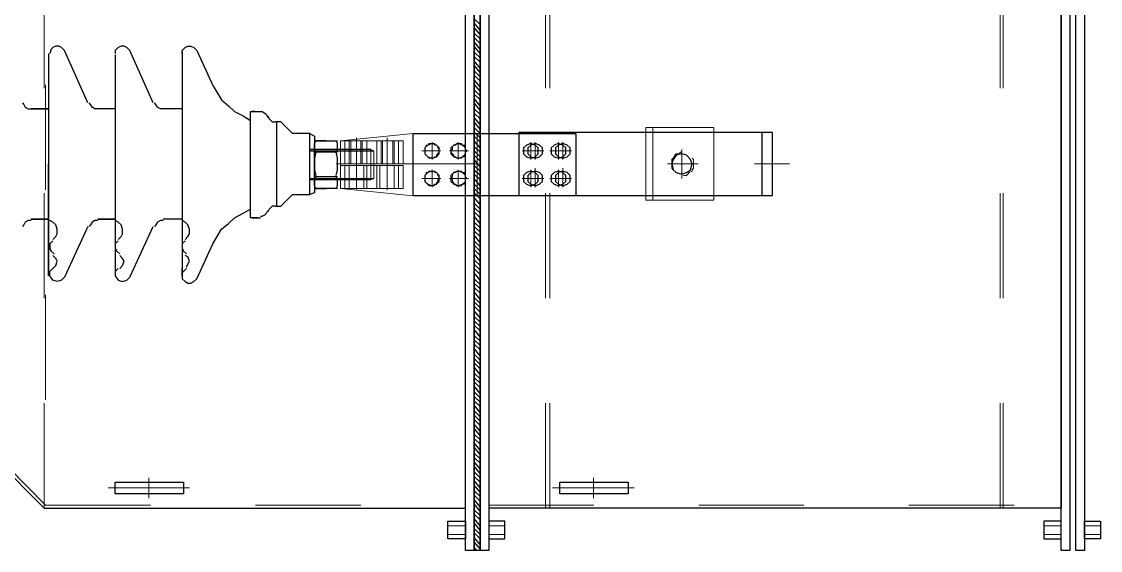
# Model space of a CAD drawing. Header units: metres. Extents: x 529751 to 530172, y 2673807 to 2674119.
# Drawn here: x 529985.276 to 529986.303, y 2673951.335 to 2673951.839 of the extents above; entities that cross this region are included whole.
import ezdxf

# ---------------------------------------------------------------- set-up
doc = ezdxf.new("R2010")
doc.units = ezdxf.units.M
doc.linetypes.add('PDF_IMPORT', pattern=[1, 0.8, -0.2])
doc.layers.add('IDT', color=7, linetype='Continuous')

# ---------------------------------------------------------------- blocks, each defined once
blk = doc.blocks.new('IDT')
at = {"layer": 'IDT', "color": 0, "lineweight": 25}
for p, q in [((13.9478, 12.8277), (13.9561, 12.8277)), ((13.9478, 11.1416), (13.9478, 12.8277)), ((13.9561, 12.8277), (13.9561, 11.1416)), ((13.9617, 12.8277), (13.97, 12.8277)), ((13.9617, 11.1416), (13.9617, 12.8277)), ((13.97, 12.8277), (13.97, 11.1416)), ((14.5149, 12.8277), (14.5232, 12.8277)), ((14.5149, 11.1416), (14.5149, 12.8277)), ((14.5232, 12.8277), (14.5288, 12.8277)), ((14.5232, 11.1416), (14.5232, 12.8277)), ((14.5232, 12.8277), (14.5232, 11.1416)), ((14.526, 12.8277), (14.5288, 12.8249)), ((14.5288, 12.8277), (14.5371, 12.8277)), ((14.5288, 11.1416), (14.5288, 12.8277)), ((14.5288, 12.8277), (14.5288, 11.1416)), ((14.5371, 12.8277), (14.5371, 11.1416)), ((14.5232, 12.8263), (14.5288, 12.8194)), ((14.5232, 12.8222), (14.5288, 12.8153)), ((13.9326, 12.8166), (13.9478, 12.8166)), ((13.9326, 12.8), (13.9326, 12.8166)), ((13.9478, 12.8166), (13.9478, 12.8)), ((13.9866, 12.8166), (13.97, 12.8166)), ((13.97, 12.8166), (13.97, 12.8)), ((13.9866, 12.8), (13.9866, 12.8166)), ((14.5149, 12.8166), (14.4997, 12.8166)), ((14.4997, 12.8166), (14.4997, 12.8)), ((14.5149, 12.8), (14.5149, 12.8166)), ((14.5232, 12.8166), (14.5288, 12.8111)), ((14.5232, 12.8125), (14.5288, 12.807)), ((14.5232, 12.8083), (14.5288, 12.8014)), ((14.5371, 12.8166), (14.5537, 12.8166)), ((14.5371, 12.8), (14.5371, 12.8166)), ((14.5537, 12.8166), (14.5537, 12.8)), ((13.9478, 12.8), (13.9326, 12.8)), ((13.97, 12.8), (13.9866, 12.8)), ((14.4997, 12.8), (14.5149, 12.8)), ((14.5232, 12.8042), (14.5288, 12.7973)), ((14.5232, 12.7987), (14.5288, 12.7931)), ((14.5537, 12.8), (14.5371, 12.8)), ((13.97, 11.1818), (13.97, 12.7876)), ((13.97, 12.7876), (14.5149, 12.7876)), ((14.5232, 12.7945), (14.5288, 12.789)), ((14.5232, 12.7904), (14.5288, 12.7834)), ((14.5232, 12.7862), (14.5288, 12.7793)), ((14.9382, 12.7876), (14.5371, 12.7876)), ((15.1138, 12.6105), (14.9382, 12.7876)), ((14.5232, 12.7807), (14.5288, 12.7751)), ((14.5232, 12.7765), (14.5288, 12.771)), ((14.3821, 12.7738), (14.4471, 12.7738)), ((14.3821, 12.7627), (14.3821, 12.7738)), ((14.4471, 12.7738), (14.4471, 12.7627)), ((14.5232, 12.7724), (14.5288, 12.7655)), ((14.5232, 12.7682), (14.5288, 12.7613)), ((14.8054, 12.7738), (14.8704, 12.7738)), ((14.8054, 12.7627), (14.8054, 12.7738)), ((14.8704, 12.7738), (14.8704, 12.7627)), ((14.4471, 12.7627), (14.3821, 12.7627)), ((14.5232, 12.7627), (14.5288, 12.7572)), ((14.5232, 12.7585), (14.5288, 12.753)), ((14.8704, 12.7627), (14.8054, 12.7627)), ((14.5232, 12.7544), (14.5288, 12.7475)), ((14.5232, 12.7502), (14.5288, 12.7433)), ((14.5232, 12.7447), (14.5288, 12.7392)), ((14.5232, 12.7406), (14.5288, 12.735)), ((14.5232, 12.7364), (14.5288, 12.7295)), ((14.5232, 12.7323), (14.5288, 12.7253)), ((14.5232, 12.7267), (14.5288, 12.7212)), ((14.5232, 12.7226), (14.5288, 12.717)), ((14.5232, 12.7184), (14.5288, 12.7115)), ((14.5232, 12.7143), (14.5288, 12.7074)), ((14.5232, 12.7087), (14.5288, 12.7032)), ((14.5232, 12.7046), (14.5288, 12.6991)), ((14.5232, 12.7004), (14.5288, 12.6949)), ((14.5232, 12.6963), (14.5288, 12.6894)), ((14.5232, 12.6908), (14.5288, 12.6852)), ((14.5232, 12.6866), (14.5288, 12.6811)), ((14.5232, 12.6825), (14.5288, 12.6769)), ((14.5232, 12.6783), (14.5288, 12.6714)), ((14.5232, 12.6728), (14.5288, 12.6673)), ((14.5232, 12.6686), (14.5288, 12.6631)), ((14.5232, 12.6645), (14.5288, 12.659)), ((14.5232, 12.6603), (14.5288, 12.6534)), ((14.5232, 12.6548), (14.5288, 12.6493)), ((14.5232, 12.6507), (14.5288, 12.6451)), ((14.5232, 12.6465), (14.5288, 12.641)), ((14.5232, 12.6424), (14.5288, 12.6354)), ((14.5232, 12.6368), (14.5288, 12.6313)), ((14.5232, 12.6327), (14.5288, 12.6271)), ((14.5232, 12.6285), (14.5288, 12.623)), ((14.5232, 12.6244), (14.5288, 12.6175)), ((14.5232, 12.6188), (14.5288, 12.6133)), ((14.5232, 12.6147), (14.5288, 12.6092)), ((14.5232, 12.6105), (14.5288, 12.605)), ((14.5232, 12.6064), (14.5288, 12.5995)), ((14.5232, 12.6009), (14.5288, 12.5953)), ((14.5232, 12.5967), (14.5288, 12.5912)), ((14.5232, 12.5926), (14.5288, 12.587)), ((14.5232, 12.5884), (14.5288, 12.5815)), ((14.5232, 12.5829), (14.5288, 12.5773)), ((14.5232, 12.5787), (14.5288, 12.5732)), ((14.5232, 12.5746), (14.5288, 12.5691)), ((14.5232, 12.5704), (14.5288, 12.5635)), ((14.7957, 12.5718), (14.7929, 12.5691)), ((14.7985, 12.5732), (14.7957, 12.5718)), ((14.8012, 12.5732), (14.7985, 12.5732)), ((14.804, 12.5718), (14.8012, 12.5732)), ((14.8068, 12.5691), (14.804, 12.5718)), ((14.8593, 12.5704), (14.8566, 12.5677)), ((14.8635, 12.5718), (14.8593, 12.5704)), ((14.8676, 12.5704), (14.8635, 12.5718)), ((14.8704, 12.5663), (14.8676, 12.5704)), ((14.9188, 12.5677), (14.9216, 12.5704)), ((14.9216, 12.5704), (14.9257, 12.5718)), ((14.9257, 12.5718), (14.9299, 12.5704)), ((14.9299, 12.5704), (14.9326, 12.5663)), ((14.5232, 12.5649), (14.5288, 12.5594)), ((14.5232, 12.5608), (14.5288, 12.5552)), ((14.7929, 12.5691), (14.7777, 12.5359)), ((14.8026, 12.5594), (14.8068, 12.5635)), ((14.8068, 12.5663), (14.8068, 12.5691)), ((14.8068, 12.4598), (14.8068, 12.5663)), ((14.8068, 12.5663), (14.8068, 12.5594)), ((14.8068, 12.5635), (14.8068, 12.5649)), ((14.8566, 12.5677), (14.8344, 12.5193)), ((14.8676, 12.5594), (14.8704, 12.5621)), ((14.8704, 12.5621), (14.8704, 12.5663)), ((14.8704, 12.4598), (14.8704, 12.5649)), ((14.8967, 12.5193), (14.9188, 12.5677)), ((14.9326, 12.5621), (14.9299, 12.5594)), ((14.9326, 12.5663), (14.9326, 12.5621)), ((14.934, 12.4598), (14.934, 12.5663)), ((14.934, 12.5663), (14.934, 12.4598)), ((14.5232, 12.5566), (14.5288, 12.5511)), ((14.5232, 12.5525), (14.5288, 12.5455)), ((14.8012, 12.5552), (14.7999, 12.5525)), ((14.7999, 12.5525), (14.8012, 12.5483)), ((14.8026, 12.558), (14.8012, 12.5552)), ((14.8635, 12.5566), (14.8621, 12.5525)), ((14.8621, 12.5525), (14.8635, 12.5497)), ((14.8662, 12.5594), (14.8635, 12.5566)), ((14.8662, 12.558), (14.8662, 12.558)), ((14.9271, 12.5566), (14.9257, 12.5525)), ((14.9257, 12.5525), (14.9271, 12.5497)), ((14.9299, 12.5594), (14.9271, 12.5566)), ((14.5232, 12.5469), (14.5288, 12.5414)), ((14.5232, 12.5428), (14.5288, 12.5372)), ((14.8012, 12.5483), (14.804, 12.5469)), ((14.8054, 12.5428), (14.8026, 12.5455)), ((14.8068, 12.54), (14.8054, 12.5428)), ((14.8068, 12.5359), (14.8068, 12.54)), ((14.8635, 12.5497), (14.8662, 12.5469)), ((14.869, 12.5428), (14.8662, 12.5455)), ((14.8704, 12.54), (14.869, 12.5428)), ((14.8704, 12.5359), (14.8704, 12.54)), ((14.9271, 12.5497), (14.9299, 12.5469)), ((14.9285, 12.5455), (14.9313, 12.5428)), ((14.9313, 12.5428), (14.9285, 12.5455)), ((14.9313, 12.5428), (14.9326, 12.54)), ((14.9326, 12.54), (14.9313, 12.5428)), ((14.9326, 12.54), (14.9326, 12.5359)), ((14.9326, 12.5359), (14.9326, 12.54)), ((14.5232, 12.5386), (14.5288, 12.5331)), ((14.5232, 12.5345), (14.5288, 12.5276)), ((14.7777, 12.5359), (14.7694, 12.522)), ((14.804, 12.5317), (14.8012, 12.5289)), ((14.804, 12.5331), (14.8068, 12.5359)), ((14.8676, 12.5317), (14.8649, 12.5289)), ((14.8676, 12.5331), (14.8704, 12.5359)), ((14.9299, 12.5317), (14.9271, 12.5289)), ((14.9326, 12.5359), (14.9299, 12.5331)), ((14.9299, 12.5331), (14.9326, 12.5359)), ((14.5232, 12.5289), (14.5288, 12.5234)), ((14.5232, 12.5248), (14.5288, 12.5193)), ((14.5232, 12.5206), (14.5288, 12.5151)), ((14.7694, 12.522), (14.7625, 12.5165)), ((14.8012, 12.5289), (14.7999, 12.5262)), ((14.7999, 12.5262), (14.7999, 12.522)), ((14.7999, 12.522), (14.8012, 12.5179)), ((14.8317, 12.5179), (14.833, 12.5193)), ((14.8649, 12.5289), (14.8635, 12.5262)), ((14.8635, 12.5262), (14.8635, 12.522)), ((14.8635, 12.522), (14.8649, 12.5179)), ((14.8939, 12.5179), (14.8953, 12.5193)), ((14.9271, 12.5289), (14.9257, 12.5262)), ((14.9257, 12.5262), (14.9257, 12.522)), ((14.9257, 12.522), (14.9271, 12.5179)), ((14.9575, 12.5179), (14.9589, 12.5193)), ((14.5232, 12.5165), (14.5288, 12.5096)), ((14.5232, 12.511), (14.5288, 12.5054)), ((14.7307, 12.5096), (14.7279, 12.5082)), ((14.7321, 12.5096), (14.7307, 12.5096)), ((14.7335, 12.511), (14.7321, 12.511)), ((14.7404, 12.511), (14.7335, 12.511)), ((14.7348, 12.511), (14.7418, 12.511)), ((14.7418, 12.511), (14.7418, 12.41)), ((14.757, 12.511), (14.7487, 12.5068)), ((14.7625, 12.5165), (14.757, 12.511)), ((14.8012, 12.5179), (14.804, 12.5151)), ((14.804, 12.5151), (14.8068, 12.5137)), ((14.8068, 12.5123), (14.8247, 12.5123)), ((14.8247, 12.5137), (14.8275, 12.5137)), ((14.8275, 12.5137), (14.8303, 12.5151)), ((14.8303, 12.5151), (14.8317, 12.5179)), ((14.8649, 12.5179), (14.8676, 12.5151)), ((14.8676, 12.5151), (14.8704, 12.5137)), ((14.887, 12.5123), (14.8704, 12.5123)), ((14.8704, 12.5123), (14.887, 12.5123)), ((14.887, 12.5137), (14.8898, 12.5137)), ((14.8898, 12.5137), (14.8925, 12.5151)), ((14.8925, 12.5151), (14.8939, 12.5179)), ((14.9271, 12.5179), (14.9299, 12.5151)), ((14.9299, 12.5151), (14.9326, 12.5137)), ((14.9506, 12.5123), (14.934, 12.5123)), ((14.934, 12.5123), (14.9506, 12.5123)), ((14.9506, 12.5137), (14.9534, 12.5137)), ((14.9534, 12.5137), (14.9561, 12.5151)), ((14.9561, 12.5151), (14.9575, 12.5179)), ((14.5232, 12.5068), (14.5288, 12.5013)), ((14.5232, 12.5027), (14.5288, 12.4971)), ((14.5232, 12.4985), (14.5288, 12.4916)), ((14.7127, 12.4999), (14.7016, 12.4888)), ((14.7169, 12.4999), (14.7127, 12.4999)), ((14.7169, 12.4197), (14.7169, 12.4999)), ((14.7169, 12.4999), (14.7182, 12.4999)), ((14.7169, 12.4598), (14.7169, 12.4999)), ((14.7182, 12.4999), (14.721, 12.4999)), ((14.721, 12.4999), (14.7238, 12.5027)), ((14.7238, 12.5027), (14.7252, 12.5054)), ((14.7265, 12.5068), (14.7252, 12.504)), ((14.7279, 12.5082), (14.7265, 12.5068)), ((14.7487, 12.5068), (14.7418, 12.5027)), ((14.2452, 12.4294), (14.2452, 12.4902)), ((14.2452, 12.4902), (14.4859, 12.4902)), ((14.2549, 12.4294), (14.2549, 12.4902)), ((14.4319, 12.4307), (14.4319, 12.4902)), ((14.4319, 12.4902), (14.5868, 12.4902)), ((14.4859, 12.4902), (14.4859, 12.4294)), ((14.5232, 12.493), (14.5288, 12.4874)), ((14.5232, 12.4888), (14.5288, 12.4833)), ((14.5868, 12.4902), (14.5868, 12.4307)), ((14.6809, 12.4874), (14.6851, 12.4888)), ((14.7016, 12.4888), (14.6851, 12.4888)), ((14.6851, 12.4888), (14.6851, 12.4598)), ((14.4402, 12.4791), (14.4375, 12.4764)), ((14.4444, 12.4805), (14.4402, 12.4791)), ((14.4444, 12.4791), (14.4416, 12.4764)), ((14.4485, 12.4805), (14.4444, 12.4791)), ((14.4485, 12.4791), (14.4444, 12.4805)), ((14.4527, 12.4791), (14.4485, 12.4805)), ((14.4513, 12.4764), (14.4485, 12.4791)), ((14.4554, 12.4764), (14.4527, 12.4791)), ((14.4665, 12.4791), (14.4637, 12.4764)), ((14.4707, 12.4805), (14.4665, 12.4791)), ((14.4707, 12.4791), (14.4679, 12.4764)), ((14.4748, 12.4805), (14.4707, 12.4791)), ((14.4748, 12.4791), (14.4707, 12.4805)), ((14.479, 12.4791), (14.4748, 12.4805)), ((14.4776, 12.4764), (14.4748, 12.4791)), ((14.4817, 12.4764), (14.479, 12.4791)), ((14.5232, 12.4847), (14.5288, 12.4791)), ((14.5232, 12.4805), (14.5288, 12.4736)), ((14.5398, 12.4791), (14.5371, 12.4764)), ((14.544, 12.4805), (14.5398, 12.4791)), ((14.5481, 12.4791), (14.544, 12.4805)), ((14.5509, 12.4764), (14.5481, 12.4791)), ((14.5647, 12.4791), (14.562, 12.4764)), ((14.5689, 12.4805), (14.5647, 12.4791)), ((14.573, 12.4791), (14.5689, 12.4805)), ((14.5758, 12.4764), (14.573, 12.4791)), ((14.6588, 12.4833), (14.6795, 12.4833)), ((14.6602, 12.4833), (14.6588, 12.4805)), ((14.6588, 12.4805), (14.6588, 12.475)), ((14.6795, 12.4833), (14.6698, 12.4833)), ((14.6809, 12.4805), (14.6795, 12.4833)), ((14.6795, 12.4833), (14.6809, 12.4805)), ((14.6795, 12.4833), (14.6795, 12.4833)), ((14.6809, 12.4598), (14.6809, 12.4874)), ((14.6809, 12.475), (14.6809, 12.4805)), ((14.6809, 12.4805), (14.6809, 12.475)), ((14.3268, 12.4681), (14.3227, 12.4653)), ((14.331, 12.4695), (14.3268, 12.4681)), ((14.3365, 12.4681), (14.331, 12.4695)), ((14.3393, 12.4653), (14.3365, 12.4681)), ((14.4375, 12.4764), (14.4375, 12.4708)), ((14.4375, 12.4708), (14.4402, 12.4681)), ((14.4402, 12.4681), (14.4444, 12.4667)), ((14.4416, 12.4764), (14.4416, 12.4708)), ((14.4416, 12.4708), (14.4444, 12.4681)), ((14.4444, 12.4681), (14.4485, 12.4667)), ((14.4444, 12.4667), (14.4485, 12.4681)), ((14.4485, 12.4681), (14.4513, 12.4708)), ((14.4485, 12.4667), (14.4527, 12.4681)), ((14.4513, 12.4708), (14.4513, 12.4764)), ((14.4527, 12.4681), (14.4554, 12.4708)), ((14.4554, 12.4708), (14.4554, 12.4764)), ((14.4637, 12.4764), (14.4637, 12.4708)), ((14.4637, 12.4708), (14.4665, 12.4681)), ((14.4665, 12.4681), (14.4707, 12.4667)), ((14.4679, 12.4764), (14.4679, 12.4708)), ((14.4679, 12.4708), (14.4707, 12.4681)), ((14.4707, 12.4681), (14.4748, 12.4667)), ((14.4707, 12.4667), (14.4748, 12.4681)), ((14.4748, 12.4681), (14.4776, 12.4708)), ((14.4748, 12.4667), (14.479, 12.4681)), ((14.4776, 12.4708), (14.4776, 12.4764)), ((14.479, 12.4681), (14.4817, 12.4708)), ((14.4817, 12.4708), (14.4817, 12.4764)), ((14.5232, 12.475), (14.5288, 12.4695)), ((14.5232, 12.4708), (14.5288, 12.4653)), ((14.5371, 12.4764), (14.5371, 12.4708)), ((14.5371, 12.4708), (14.5398, 12.4681)), ((14.5398, 12.4681), (14.544, 12.4667)), ((14.544, 12.4667), (14.5481, 12.4681)), ((14.5481, 12.4681), (14.5509, 12.4708)), ((14.5509, 12.4708), (14.5509, 12.4764)), ((14.562, 12.4764), (14.562, 12.4708)), ((14.562, 12.4708), (14.5647, 12.4681)), ((14.5647, 12.4681), (14.5689, 12.4667)), ((14.5689, 12.4667), (14.573, 12.4681)), ((14.573, 12.4681), (14.5758, 12.4708)), ((14.5758, 12.4708), (14.5758, 12.4764)), ((14.6851, 12.4736), (14.6242, 12.4736)), ((14.627, 12.475), (14.6851, 12.475)), ((14.6588, 12.475), (14.6602, 12.4722)), ((14.6588, 12.4722), (14.6698, 12.4722)), ((14.6602, 12.4708), (14.6588, 12.4653)), ((14.6698, 12.4722), (14.6795, 12.4722)), ((14.6795, 12.4722), (14.6809, 12.475)), ((14.6809, 12.475), (14.6795, 12.4722)), ((14.6809, 12.4653), (14.6795, 12.4708)), ((14.6795, 12.4708), (14.6809, 12.4653)), ((14.6809, 12.4736), (14.6809, 12.4778)), ((14.6809, 12.4778), (14.6809, 12.4432)), ((14.3227, 12.4653), (14.3213, 12.4598)), ((14.3213, 12.4598), (14.3227, 12.4556)), ((14.3406, 12.4598), (14.3393, 12.4653)), ((14.3393, 12.4556), (14.3406, 12.4598)), ((14.5232, 12.4667), (14.5288, 12.4612)), ((14.5232, 12.4625), (14.5288, 12.4556)), ((14.6588, 12.4653), (14.6588, 12.4542)), ((14.6809, 12.4542), (14.6809, 12.4653)), ((14.6809, 12.4653), (14.6809, 12.4542)), ((14.6809, 12.4335), (14.6809, 12.4598)), ((14.6851, 12.4598), (14.6851, 12.4307)), ((14.7169, 12.4197), (14.7169, 12.4598)), ((14.8068, 12.3533), (14.8068, 12.4598)), ((14.8704, 12.356), (14.8704, 12.4598)), ((14.934, 12.3547), (14.934, 12.4598)), ((14.3227, 12.4556), (14.3268, 12.4515)), ((14.3268, 12.4515), (14.331, 12.4501)), ((14.331, 12.4501), (14.3365, 12.4515)), ((14.3365, 12.4515), (14.3393, 12.4556)), ((14.4402, 12.4529), (14.4375, 12.4501)), ((14.4375, 12.4501), (14.4375, 12.4446)), ((14.4444, 12.4542), (14.4402, 12.4529)), ((14.4444, 12.4529), (14.4416, 12.4501)), ((14.4416, 12.4501), (14.4416, 12.4446)), ((14.4485, 12.4542), (14.4444, 12.4529)), ((14.4485, 12.4529), (14.4444, 12.4542)), ((14.4527, 12.4529), (14.4485, 12.4542)), ((14.4513, 12.4501), (14.4485, 12.4529)), ((14.4513, 12.4446), (14.4513, 12.4501)), ((14.4554, 12.4501), (14.4527, 12.4529)), ((14.4554, 12.4446), (14.4554, 12.4501)), ((14.4665, 12.4529), (14.4637, 12.4501)), ((14.4637, 12.4501), (14.4637, 12.4446)), ((14.4707, 12.4542), (14.4665, 12.4529)), ((14.4707, 12.4529), (14.4679, 12.4501)), ((14.4679, 12.4501), (14.4679, 12.4446)), ((14.4748, 12.4542), (14.4707, 12.4529)), ((14.4748, 12.4529), (14.4707, 12.4542)), ((14.479, 12.4529), (14.4748, 12.4542)), ((14.4776, 12.4501), (14.4748, 12.4529)), ((14.4776, 12.4446), (14.4776, 12.4501)), ((14.4817, 12.4501), (14.479, 12.4529)), ((14.4817, 12.4446), (14.4817, 12.4501)), ((14.5232, 12.457), (14.5288, 12.4515)), ((14.5232, 12.4529), (14.5288, 12.4473)), ((14.5232, 12.4487), (14.5288, 12.4432)), ((14.5398, 12.4529), (14.5371, 12.4501)), ((14.5371, 12.4501), (14.5371, 12.4446)), ((14.544, 12.4542), (14.5398, 12.4529)), ((14.5481, 12.4529), (14.544, 12.4542)), ((14.5509, 12.4501), (14.5481, 12.4529)), ((14.5509, 12.4446), (14.5509, 12.4501)), ((14.5647, 12.4529), (14.562, 12.4501)), ((14.562, 12.4501), (14.562, 12.4446)), ((14.5689, 12.4542), (14.5647, 12.4529)), ((14.573, 12.4529), (14.5689, 12.4542)), ((14.5758, 12.4501), (14.573, 12.4529)), ((14.5758, 12.4446), (14.5758, 12.4501)), ((14.6851, 12.4473), (14.6242, 12.4473)), ((14.6588, 12.4542), (14.6602, 12.4487)), ((14.6588, 12.4487), (14.6698, 12.4487)), ((14.6602, 12.4487), (14.6588, 12.4459)), ((14.6698, 12.4487), (14.6795, 12.4487)), ((14.6795, 12.4487), (14.6809, 12.4542)), ((14.6809, 12.4542), (14.6795, 12.4487)), ((14.6795, 12.4487), (14.6809, 12.4459)), ((14.6809, 12.4459), (14.6795, 12.4487)), ((14.6809, 12.439), (14.6809, 12.4473)), ((14.4375, 12.4446), (14.4402, 12.4418)), ((14.4402, 12.4418), (14.4444, 12.4404)), ((14.4416, 12.4446), (14.4444, 12.4418)), ((14.4444, 12.4418), (14.4485, 12.4404)), ((14.4444, 12.4404), (14.4485, 12.4418)), ((14.4485, 12.4418), (14.4513, 12.4446)), ((14.4485, 12.4404), (14.4527, 12.4418)), ((14.4527, 12.4418), (14.4554, 12.4446)), ((14.4637, 12.4446), (14.4665, 12.4418)), ((14.4665, 12.4418), (14.4707, 12.4404)), ((14.4679, 12.4446), (14.4707, 12.4418)), ((14.4707, 12.4418), (14.4748, 12.4404)), ((14.4707, 12.4404), (14.4748, 12.4418)), ((14.4748, 12.4418), (14.4776, 12.4446)), ((14.4748, 12.4404), (14.479, 12.4418)), ((14.479, 12.4418), (14.4817, 12.4446)), ((14.5232, 12.4446), (14.5288, 12.4377)), ((14.5232, 12.439), (14.5288, 12.4335)), ((14.5371, 12.4446), (14.5398, 12.4418)), ((14.5398, 12.4418), (14.544, 12.4404)), ((14.544, 12.4404), (14.5481, 12.4418)), ((14.5481, 12.4418), (14.5509, 12.4446)), ((14.562, 12.4446), (14.5647, 12.4418)), ((14.5647, 12.4418), (14.5689, 12.4404)), ((14.5689, 12.4404), (14.573, 12.4418)), ((14.573, 12.4418), (14.5758, 12.4446)), ((14.627, 12.4459), (14.6851, 12.4459)), ((14.6588, 12.4459), (14.6588, 12.4404)), ((14.6588, 12.4404), (14.6602, 12.4377)), ((14.6795, 12.4377), (14.6588, 12.4377)), ((14.6698, 12.4377), (14.6795, 12.4377)), ((14.6809, 12.4404), (14.6795, 12.4377)), ((14.6795, 12.4377), (14.6809, 12.4404)), ((14.6809, 12.4459), (14.6809, 12.4404)), ((14.6809, 12.4404), (14.6809, 12.4459)), ((14.4859, 12.4294), (14.2452, 12.4294)), ((14.5868, 12.4307), (14.4319, 12.4307)), ((14.5232, 12.4349), (14.5288, 12.4294)), ((14.5232, 12.4307), (14.5288, 12.4252)), ((14.5232, 12.4266), (14.5288, 12.4197)), ((14.6851, 12.4307), (14.6809, 12.4335)), ((14.6851, 12.4307), (14.7016, 12.4307)), ((14.7016, 12.4307), (14.7127, 12.4197)), ((14.5232, 12.4224), (14.5288, 12.4155)), ((14.5232, 12.4169), (14.5288, 12.4114)), ((14.7127, 12.4197), (14.7169, 12.4197)), ((14.7182, 12.4197), (14.7169, 12.4197)), ((14.721, 12.4197), (14.7182, 12.4197)), ((14.7224, 12.4183), (14.721, 12.4197)), ((14.7238, 12.4169), (14.7224, 12.4183)), ((14.7252, 12.4141), (14.7238, 12.4169)), ((14.7487, 12.4141), (14.7418, 12.4183)), ((14.5232, 12.4128), (14.5288, 12.4072)), ((14.5232, 12.4086), (14.5288, 12.4017)), ((14.7265, 12.4128), (14.7252, 12.4155)), ((14.7279, 12.4114), (14.7265, 12.4128)), ((14.7307, 12.41), (14.7279, 12.4114)), ((14.7321, 12.41), (14.7307, 12.41)), ((14.7335, 12.41), (14.7321, 12.41)), ((14.7404, 12.41), (14.7335, 12.41)), ((14.7418, 12.41), (14.7348, 12.41)), ((14.7376, 12.41), (14.7404, 12.41)), ((14.757, 12.41), (14.7487, 12.4141)), ((14.7625, 12.4045), (14.757, 12.41)), ((14.8068, 12.4072), (14.8247, 12.4072)), ((14.8247, 12.4072), (14.8275, 12.4072)), ((14.8275, 12.4072), (14.8303, 12.4058)), ((14.8704, 12.4072), (14.887, 12.4072)), ((14.887, 12.4072), (14.8898, 12.4072)), ((14.8898, 12.4072), (14.8925, 12.4058)), ((14.9506, 12.4072), (14.934, 12.4072)), ((14.934, 12.4072), (14.9506, 12.4072)), ((14.9534, 12.4072), (14.9506, 12.4072)), ((14.9561, 12.4058), (14.9534, 12.4072)), ((14.5232, 12.4045), (14.5288, 12.3975)), ((14.5232, 12.3989), (14.5288, 12.3934)), ((14.7694, 12.3989), (14.7625, 12.4045)), ((14.7777, 12.3851), (14.7694, 12.3989)), ((14.8303, 12.4058), (14.8317, 12.4031)), ((14.8317, 12.4031), (14.833, 12.4017)), ((14.8344, 12.4017), (14.8566, 12.3519)), ((14.8925, 12.4058), (14.8939, 12.4031)), ((14.8939, 12.4031), (14.8953, 12.4017)), ((14.8967, 12.4017), (14.9188, 12.3519)), ((14.9575, 12.4031), (14.9561, 12.4058)), ((14.9589, 12.4017), (14.9575, 12.4031)), ((14.5232, 12.3948), (14.5288, 12.3892)), ((14.5232, 12.3906), (14.5288, 12.3837)), ((14.5232, 12.3865), (14.5288, 12.3796)), ((14.5232, 12.3809), (14.5288, 12.3754)), ((14.5232, 12.3768), (14.5288, 12.3713)), ((14.7929, 12.3519), (14.7777, 12.3851)), ((14.5232, 12.3726), (14.5288, 12.3657)), ((14.5232, 12.3685), (14.5288, 12.3616)), ((14.5232, 12.363), (14.5288, 12.3574)), ((14.5232, 12.3588), (14.5288, 12.3533)), ((14.5232, 12.3547), (14.5288, 12.3477)), ((14.5232, 12.3505), (14.5288, 12.3436)), ((14.5232, 12.345), (14.5288, 12.3394)), ((14.7957, 12.3491), (14.7929, 12.3519)), ((14.7985, 12.3477), (14.7957, 12.3491)), ((14.8012, 12.3477), (14.7985, 12.3477)), ((14.804, 12.3491), (14.8012, 12.3477)), ((14.8068, 12.3519), (14.804, 12.3491)), ((14.8068, 12.3547), (14.8068, 12.3519)), ((14.8566, 12.3519), (14.8593, 12.3491)), ((14.8593, 12.3491), (14.8621, 12.3477)), ((14.8621, 12.3477), (14.8649, 12.3477)), ((14.8649, 12.3477), (14.8676, 12.3491)), ((14.8676, 12.3491), (14.8704, 12.3519)), ((14.8704, 12.3519), (14.8704, 12.3547)), ((14.9188, 12.3519), (14.9216, 12.3491)), ((14.9216, 12.3491), (14.9243, 12.3477)), ((14.9243, 12.3477), (14.9271, 12.3477)), ((14.9271, 12.3477), (14.9299, 12.3491)), ((14.9299, 12.3491), (14.9313, 12.3505)), ((14.9313, 12.3505), (14.9326, 12.3547)), ((14.5232, 12.3408), (14.5288, 12.3353)), ((14.5232, 12.3367), (14.5288, 12.3298)), ((14.5232, 12.3325), (14.5288, 12.3256)), ((14.5232, 12.327), (14.5288, 12.3215))]:
    blk.add_line(p, q, dxfattribs=at)
at = {"layer": 'IDT', "color": 0, "lineweight": 13}
for p, q in [((13.9326, 12.8125), (13.9478, 12.8125)), ((13.9326, 12.8042), (13.9326, 12.8125)), ((13.9478, 12.8125), (13.9478, 12.8042)), ((13.9866, 12.8125), (13.97, 12.8125)), ((13.97, 12.8125), (13.97, 12.8042)), ((13.9866, 12.8042), (13.9866, 12.8125)), ((14.5149, 12.8125), (14.4997, 12.8125)), ((14.4997, 12.8125), (14.4997, 12.8042)), ((14.5149, 12.8042), (14.5149, 12.8125)), ((14.5371, 12.8125), (14.5537, 12.8125)), ((14.5371, 12.8042), (14.5371, 12.8125)), ((14.5537, 12.8125), (14.5537, 12.8042)), ((13.9478, 12.8042), (13.9326, 12.8042)), ((13.97, 12.8042), (13.9866, 12.8042)), ((14.4997, 12.8042), (14.5149, 12.8042)), ((14.5537, 12.8042), (14.5371, 12.8042)), ((14.4153, 12.7779), (14.4153, 12.7585)), ((14.8386, 12.7779), (14.8386, 12.7585)), ((14.3766, 12.7682), (14.4541, 12.7682)), ((14.7999, 12.7682), (14.8773, 12.7682)), ((14.4444, 12.4639), (14.4444, 12.4819)), ((14.4485, 12.4653), (14.4485, 12.4819)), ((14.4707, 12.4639), (14.4707, 12.4819)), ((14.4748, 12.4653), (14.4748, 12.4819)), ((14.544, 12.4653), (14.544, 12.4819)), ((14.5689, 12.4653), (14.5689, 12.4819)), ((14.6588, 12.4833), (14.6698, 12.4833)), ((14.3213, 12.4667), (14.324, 12.4681)), ((14.324, 12.4681), (14.3213, 12.4667)), ((14.3213, 12.4667), (14.324, 12.4681)), ((14.324, 12.4681), (14.3213, 12.4667)), ((14.324, 12.4681), (14.3254, 12.4695)), ((14.3254, 12.4695), (14.324, 12.4681)), ((14.324, 12.4681), (14.3254, 12.4695)), ((14.3254, 12.4695), (14.324, 12.4681)), ((14.3254, 12.4695), (14.3268, 12.4708)), ((14.3268, 12.4708), (14.3254, 12.4695)), ((14.3254, 12.4695), (14.3268, 12.4708)), ((14.3268, 12.4708), (14.3254, 12.4695)), ((14.3268, 12.4708), (14.3296, 12.4708)), ((14.3296, 12.4708), (14.3268, 12.4708)), ((14.3268, 12.4708), (14.3296, 12.4708)), ((14.3296, 12.4708), (14.3268, 12.4708)), ((14.331, 12.4459), (14.331, 12.4736)), ((14.4527, 12.4736), (14.4361, 12.4736)), ((14.4402, 12.4736), (14.4568, 12.4736)), ((14.479, 12.4736), (14.4624, 12.4736)), ((14.4665, 12.4736), (14.4831, 12.4736)), ((14.5343, 12.4736), (14.5523, 12.4736)), ((14.5606, 12.4736), (14.5772, 12.4736)), ((14.2618, 12.4598), (14.2286, 12.4598)), ((14.3157, 12.4598), (14.3448, 12.4598)), ((14.3199, 12.4639), (14.3213, 12.4653)), ((14.3213, 12.4653), (14.3199, 12.4639)), ((14.3199, 12.4639), (14.3213, 12.4653)), ((14.3213, 12.4653), (14.3199, 12.4639)), ((14.3199, 12.4556), (14.3199, 12.4639)), ((14.3199, 12.4639), (14.3199, 12.4556)), ((14.3199, 12.4556), (14.3199, 12.4639)), ((14.3199, 12.4639), (14.3199, 12.4556)), ((14.3213, 12.4653), (14.3213, 12.4667)), ((14.3213, 12.4667), (14.3213, 12.4653)), ((14.3213, 12.4653), (14.3213, 12.4667)), ((14.3213, 12.4667), (14.3213, 12.4653)), ((14.3393, 12.4653), (14.3406, 12.4639)), ((14.3406, 12.4639), (14.3393, 12.4653)), ((14.3393, 12.4653), (14.3406, 12.4639)), ((14.3406, 12.4639), (14.3393, 12.4653)), ((14.3406, 12.4639), (14.3406, 12.4556)), ((14.3406, 12.4556), (14.3406, 12.4639)), ((14.3406, 12.4639), (14.3406, 12.4556)), ((14.3406, 12.4556), (14.3406, 12.4639)), ((14.3213, 12.4542), (14.3199, 12.4556)), ((14.3199, 12.4556), (14.3213, 12.4542)), ((14.3213, 12.4542), (14.3199, 12.4556)), ((14.3199, 12.4556), (14.3213, 12.4542)), ((14.3323, 12.4487), (14.331, 12.4487)), ((14.331, 12.4487), (14.3323, 12.4487)), ((14.3323, 12.4487), (14.331, 12.4487)), ((14.331, 12.4487), (14.3323, 12.4487)), ((14.3337, 12.4501), (14.3323, 12.4487)), ((14.3323, 12.4487), (14.3337, 12.4501)), ((14.3337, 12.4501), (14.3323, 12.4487)), ((14.3323, 12.4487), (14.3337, 12.4501)), ((14.3365, 12.4501), (14.3337, 12.4501)), ((14.3337, 12.4501), (14.3365, 12.4501)), ((14.3365, 12.4501), (14.3337, 12.4501)), ((14.3337, 12.4501), (14.3365, 12.4501)), ((14.3379, 12.4515), (14.3365, 12.4501)), ((14.3365, 12.4501), (14.3379, 12.4515)), ((14.3379, 12.4515), (14.3365, 12.4501)), ((14.3365, 12.4501), (14.3379, 12.4515)), ((14.3393, 12.4542), (14.3379, 12.4515)), ((14.3379, 12.4515), (14.3393, 12.4542)), ((14.3393, 12.4542), (14.3379, 12.4515)), ((14.3379, 12.4515), (14.3393, 12.4542)), ((14.3406, 12.4556), (14.3393, 12.4542)), ((14.3393, 12.4542), (14.3406, 12.4556)), ((14.3406, 12.4556), (14.3393, 12.4542)), ((14.3393, 12.4542), (14.3406, 12.4556)), ((14.4527, 12.4473), (14.4361, 12.4473)), ((14.4402, 12.4473), (14.4568, 12.4473)), ((14.4444, 12.439), (14.4444, 12.4556)), ((14.4485, 12.439), (14.4485, 12.4556)), ((14.479, 12.4473), (14.4624, 12.4473)), ((14.4665, 12.4473), (14.4831, 12.4473)), ((14.4707, 12.439), (14.4707, 12.4556)), ((14.4748, 12.439), (14.4748, 12.4556)), ((14.5343, 12.4473), (14.5523, 12.4473)), ((14.544, 12.439), (14.544, 12.4556)), ((14.5606, 12.4473), (14.5772, 12.4473)), ((14.5689, 12.439), (14.5689, 12.4556)), ((14.6698, 12.4377), (14.6588, 12.4377))]:
    blk.add_line(p, q, dxfattribs=at)
at = {"layer": 'IDT', "color": 0, "linetype": 'PDF_IMPORT', "lineweight": 13, "ltscale": 0.0125}
for p, q in [((14.0253, 12.7876), (14.0253, 11.1818)), ((14.0281, 12.7876), (14.0281, 11.1818)), ((14.4568, 12.7876), (14.4568, 11.1818)), ((14.461, 12.7876), (14.461, 11.1818)), ((14.9382, 12.7876), (14.9382, 11.1818)), ((14.9368, 11.1845), (14.9368, 12.7848)), ((14.3005, 12.4252), (14.3005, 12.4944)), ((14.3005, 12.4944), (14.3655, 12.4944)), ((14.3005, 12.4252), (14.3005, 12.4944)), ((14.3005, 12.4944), (14.3655, 12.4944)), ((14.3655, 12.4944), (14.3655, 12.4252)), ((14.3655, 12.4944), (14.3655, 12.4252)), ((14.3655, 12.4252), (14.3005, 12.4252)), ((14.3655, 12.4252), (14.3005, 12.4252))]:
    blk.add_line(p, q, dxfattribs=at)
at = {"layer": 'IDT', "color": 0, "linetype": 'PDF_IMPORT', "lineweight": 13, "ltscale": 0.014167}
blk.add_line((14.5149, 12.7848), (13.97, 12.7848), dxfattribs=at)
at = {"layer": 'IDT', "color": 0, "linetype": 'PDF_IMPORT', "lineweight": 13, "ltscale": 0.03}
for p, q in [((14.9368, 12.7848), (14.5371, 12.7848)), ((15.1124, 12.6064), (14.9368, 12.7848))]:
    blk.add_line(p, q, dxfattribs=at)
at = {"layer": 'IDT', "color": 0, "linetype": 'PDF_IMPORT', "lineweight": 13, "ltscale": 0.011667}
for p, q in [((14.3586, 12.4944), (14.3586, 12.4252)), ((14.3586, 12.4252), (14.3586, 12.4944))]:
    blk.add_line(p, q, dxfattribs=at)
at = {"layer": 'IDT', "color": 0, "lineweight": 15}
for p, q in [((14.5868, 12.4902), (14.526, 12.4902)), ((14.526, 12.4902), (14.526, 12.4307)), ((14.656, 12.4833), (14.5868, 12.4902)), ((14.5868, 12.4307), (14.5868, 12.4902)), ((14.5398, 12.4791), (14.5384, 12.4791)), ((14.5384, 12.4791), (14.5384, 12.4778)), ((14.5412, 12.4805), (14.5398, 12.4791)), ((14.5454, 12.4805), (14.5412, 12.4805)), ((14.5467, 12.4791), (14.5454, 12.4805)), ((14.5481, 12.4791), (14.5467, 12.4791)), ((14.5481, 12.4778), (14.5481, 12.4791)), ((14.5661, 12.4791), (14.5647, 12.4791)), ((14.5647, 12.4791), (14.5647, 12.4778)), ((14.5675, 12.4805), (14.5661, 12.4791)), ((14.5716, 12.4805), (14.5675, 12.4805)), ((14.5758, 12.4764), (14.5716, 12.4805)), ((14.5979, 12.4833), (14.5965, 12.4833)), ((14.5965, 12.4833), (14.5965, 12.4819)), ((14.5965, 12.4819), (14.5965, 12.4612)), ((14.656, 12.4833), (14.5979, 12.4833)), ((14.6007, 12.4819), (14.6007, 12.4833)), ((14.6007, 12.4612), (14.6007, 12.4819)), ((14.6048, 12.4612), (14.6048, 12.4833)), ((14.6187, 12.4612), (14.6187, 12.4833)), ((14.6214, 12.4819), (14.6214, 12.4833)), ((14.6214, 12.4833), (14.6228, 12.4833)), ((14.6214, 12.4612), (14.6214, 12.4819)), ((14.6311, 12.4833), (14.6297, 12.4833)), ((14.6311, 12.4612), (14.6311, 12.4833)), ((14.6339, 12.4612), (14.6339, 12.4833)), ((14.6477, 12.4612), (14.6477, 12.4833)), ((14.6519, 12.4833), (14.6519, 12.4819)), ((14.6519, 12.4819), (14.6519, 12.4612)), ((14.656, 12.4819), (14.656, 12.4833)), ((14.656, 12.4612), (14.656, 12.4819)), ((14.5371, 12.4736), (14.5357, 12.4736)), ((14.5357, 12.4736), (14.5371, 12.4722)), ((14.5384, 12.4778), (14.5371, 12.4764)), ((14.5371, 12.4764), (14.5371, 12.4736)), ((14.5371, 12.4722), (14.5371, 12.4695)), ((14.5371, 12.4695), (14.5384, 12.4681)), ((14.5384, 12.4681), (14.5398, 12.4681)), ((14.5398, 12.4681), (14.5412, 12.4667)), ((14.5454, 12.4667), (14.5467, 12.4681)), ((14.5467, 12.4681), (14.5481, 12.4681)), ((14.5495, 12.4764), (14.5481, 12.4778)), ((14.5481, 12.4681), (14.5495, 12.4695)), ((14.5495, 12.475), (14.5495, 12.4764)), ((14.5509, 12.4736), (14.5495, 12.475)), ((14.5495, 12.4722), (14.5509, 12.4736)), ((14.5495, 12.4695), (14.5495, 12.4722)), ((14.5633, 12.475), (14.562, 12.4736)), ((14.562, 12.4736), (14.562, 12.4722)), ((14.562, 12.4722), (14.5633, 12.4708)), ((14.5647, 12.4778), (14.5633, 12.4764)), ((14.5633, 12.4764), (14.5633, 12.475)), ((14.5633, 12.4708), (14.5633, 12.4695)), ((14.5633, 12.4695), (14.5647, 12.4681)), ((14.5647, 12.4681), (14.5661, 12.4681)), ((14.5661, 12.4681), (14.5661, 12.4667)), ((14.5716, 12.4667), (14.573, 12.4681)), ((14.573, 12.4681), (14.5744, 12.4681)), ((14.5744, 12.4695), (14.5758, 12.4708)), ((14.5744, 12.4681), (14.5744, 12.4695)), ((14.5758, 12.4708), (14.5758, 12.4764)), ((14.5412, 12.4667), (14.544, 12.4667)), ((14.544, 12.4667), (14.5454, 12.4667)), ((14.5661, 12.4667), (14.5689, 12.4667)), ((14.5689, 12.4667), (14.5716, 12.4667)), ((14.5965, 12.4612), (14.656, 12.4612)), ((14.656, 12.4598), (14.5965, 12.4598)), ((14.5965, 12.4598), (14.5965, 12.439)), ((14.6007, 12.4377), (14.6007, 12.4598)), ((14.6048, 12.4377), (14.6048, 12.4598)), ((14.6062, 12.4377), (14.6062, 12.4598)), ((14.6159, 12.4377), (14.6159, 12.4598)), ((14.6173, 12.4377), (14.6173, 12.4598)), ((14.6214, 12.4598), (14.6214, 12.4377)), ((14.6311, 12.4598), (14.6311, 12.439)), ((14.6353, 12.4377), (14.6353, 12.4598)), ((14.6366, 12.4377), (14.6366, 12.4598)), ((14.6463, 12.4377), (14.6463, 12.4598)), ((14.6477, 12.4377), (14.6477, 12.4598)), ((14.6519, 12.4612), (14.656, 12.4612)), ((14.6519, 12.439), (14.6519, 12.4598)), ((14.656, 12.439), (14.656, 12.4598)), ((14.5371, 12.4487), (14.5357, 12.4473)), ((14.5357, 12.4473), (14.5371, 12.4459)), ((14.5384, 12.4515), (14.5371, 12.4501)), ((14.5371, 12.4501), (14.5371, 12.4487)), ((14.5398, 12.4529), (14.5384, 12.4529)), ((14.5384, 12.4529), (14.5384, 12.4515)), ((14.5412, 12.4542), (14.5398, 12.4529)), ((14.5454, 12.4542), (14.5412, 12.4542)), ((14.5467, 12.4529), (14.5454, 12.4542)), ((14.5481, 12.4529), (14.5467, 12.4529)), ((14.5481, 12.4515), (14.5481, 12.4529)), ((14.5509, 12.4487), (14.5481, 12.4515)), ((14.5495, 12.4459), (14.5509, 12.4473)), ((14.5509, 12.4473), (14.5509, 12.4487)), ((14.5647, 12.4515), (14.562, 12.4487)), ((14.562, 12.4487), (14.562, 12.4459)), ((14.5661, 12.4529), (14.5647, 12.4529)), ((14.5647, 12.4529), (14.5647, 12.4515)), ((14.5675, 12.4542), (14.5661, 12.4529)), ((14.5716, 12.4542), (14.5675, 12.4542)), ((14.573, 12.4529), (14.5716, 12.4542)), ((14.5758, 12.4501), (14.573, 12.4529)), ((14.5758, 12.4446), (14.5758, 12.4501)), ((14.5371, 12.4459), (14.5371, 12.4432)), ((14.5371, 12.4432), (14.5384, 12.4418)), ((14.5384, 12.4418), (14.5398, 12.4418)), ((14.5398, 12.4418), (14.5412, 12.4404)), ((14.5412, 12.4404), (14.544, 12.4404)), ((14.544, 12.4404), (14.5454, 12.4404)), ((14.5454, 12.4404), (14.5467, 12.4418)), ((14.5467, 12.4418), (14.5481, 12.4418)), ((14.5481, 12.4418), (14.5495, 12.4432)), ((14.5495, 12.4432), (14.5495, 12.4459)), ((14.562, 12.4459), (14.5633, 12.4446)), ((14.5633, 12.4446), (14.5633, 12.4432)), ((14.5633, 12.4432), (14.5647, 12.4418)), ((14.5647, 12.4418), (14.5661, 12.4418)), ((14.5661, 12.4418), (14.5661, 12.4404)), ((14.5661, 12.4404), (14.5689, 12.4404)), ((14.5689, 12.4404), (14.5716, 12.4404)), ((14.5716, 12.4404), (14.573, 12.4418)), ((14.573, 12.4418), (14.5744, 12.4418)), ((14.5744, 12.4432), (14.5758, 12.4446)), ((14.5744, 12.4418), (14.5744, 12.4432)), ((14.5868, 12.4307), (14.656, 12.4377)), ((14.5965, 12.439), (14.5965, 12.4377)), ((14.5965, 12.4377), (14.5979, 12.4377)), ((14.5979, 12.4377), (14.656, 12.4377)), ((14.6214, 12.4377), (14.6228, 12.4377)), ((14.6311, 12.4377), (14.6297, 12.4377)), ((14.6311, 12.439), (14.6311, 12.4377)), ((14.6519, 12.4377), (14.6519, 12.439)), ((14.656, 12.4377), (14.6519, 12.4377)), ((14.656, 12.4377), (14.656, 12.439)), ((14.526, 12.4307), (14.5868, 12.4307))]:
    blk.add_line(p, q, dxfattribs=at)
at = {"layer": 'IDT', "color": 0, "lineweight": 5}
for p, q in [((14.544, 12.4819), (14.544, 12.4653)), ((14.5689, 12.4819), (14.5689, 12.4653)), ((14.6117, 12.4349), (14.6117, 12.4847)), ((14.6408, 12.4349), (14.6408, 12.4847)), ((14.5523, 12.4736), (14.5343, 12.4736)), ((14.5606, 12.4736), (14.5785, 12.4736)), ((14.5246, 12.4598), (14.6602, 12.4598)), ((14.5523, 12.4473), (14.5343, 12.4473)), ((14.544, 12.439), (14.544, 12.4556)), ((14.5606, 12.4473), (14.5785, 12.4473)), ((14.5689, 12.439), (14.5689, 12.4556))]:
    blk.add_line(p, q, dxfattribs=at)
at = {"layer": 'IDT', "color": 0, "lineweight": 0}
for p, q in [((14.656, 12.4819), (14.656, 12.439)), ((14.627, 12.475), (14.6242, 12.4736)), ((14.6242, 12.4736), (14.6242, 12.4473)), ((14.627, 12.4459), (14.627, 12.475)), ((14.6242, 12.4473), (14.627, 12.4459))]:
    blk.add_line(p, q, dxfattribs=at)

msp = doc.modelspace()

# ---------------------------------------------------------------- block references
at = {"layer": 'IDT', "color": 8, "rotation": 180}
msp.add_blockref('IDT', (530000.2353, 2673964.163), dxfattribs=at)

doc.saveas('drawing.dxf')
